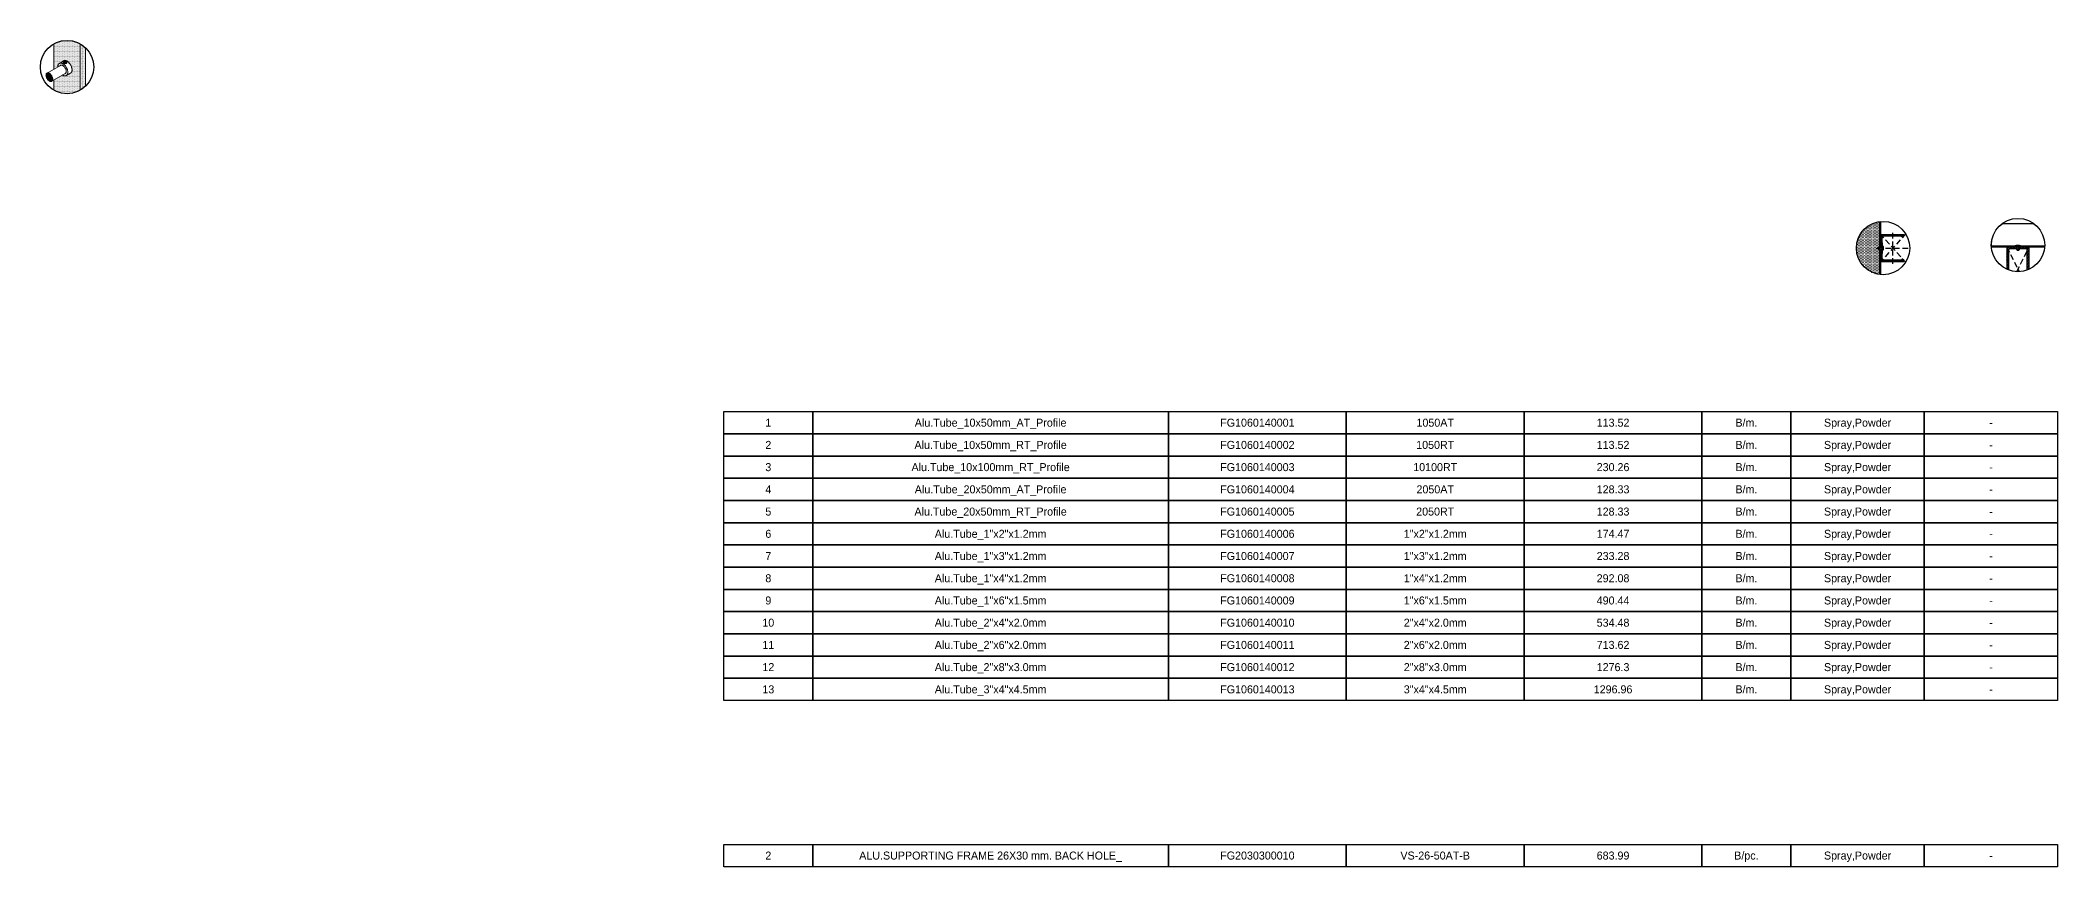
# Model space of a CAD drawing. Header units: millimetres. Extents: x -244126 to 368105, y -173968 to 259060.
# Drawn here: x 12384 to 14653, y 37225 to 38154 of the extents above; entities that cross this region are included whole.
import ezdxf
from ezdxf.enums import TextEntityAlignment as Align
from ezdxf.xclip import XClip

# ---------------------------------------------------------------- set-up
doc = ezdxf.new("R2010")
doc.units = ezdxf.units.MM
doc.header["$MEASUREMENT"] = 0
doc.header["$XCLIPFRAME"] = 0
doc.linetypes.add('005_GG_TA_LINE', pattern=[13.75, 5, -1.25, 1.25, -1.25, 5])
doc.linetypes.add('HIDDEN', pattern=[9.525, 6.35, -3.175])
for name, color, linetype in [('000 - H A T C H', 8, 'Continuous'), ('000 - H I D D E N', 7, 'Continuous'), ('000 - SYMBOL CON', 1, 'Continuous'), ('000 - WIPEOUT', 250, 'Continuous'), ('001 - ASCESSORIES', 1, 'Continuous'), ('002 - STRUCTURAL STEEL', 4, 'Continuous'), ('A04_TUBE SERIES', 7, 'Continuous')]:
    doc.layers.add(name, color=color, linetype=linetype)
doc.styles.add('TA', font='Cordia New.ttf', dxfattribs={"height": 4.5})

# ---------------------------------------------------------------- blocks, each defined once
blk = doc.blocks.new('*U4914')
at = {"layer": '002 - STRUCTURAL STEEL', "color": 0, "linetype": 'ByBlock'}
blk.add_lwpolyline([(0, 5), (20, 5), (20, 0), (0, 0)], close=True, dxfattribs=at)
blk = doc.blocks.new('*U4911')
at = {"layer": '002 - STRUCTURAL STEEL', "color": 0, "linetype": 'ByBlock'}
blk.add_lwpolyline([(0, 5), (80, 5), (80, 0), (0, 0)], close=True, dxfattribs=at)
blk = doc.blocks.new('*U4913')
at = {"layer": '002 - STRUCTURAL STEEL', "color": 0, "linetype": 'ByBlock'}
blk.add_lwpolyline([(0, 5), (40, 5), (40, 0), (0, 0)], close=True, dxfattribs=at)
blk = doc.blocks.new('*U4915')
at = {"layer": '002 - STRUCTURAL STEEL', "color": 0, "linetype": 'ByBlock'}
blk.add_lwpolyline([(0, 5), (30, 5), (30, 0), (0, 0)], close=True, dxfattribs=at)
blk = doc.blocks.new('*U2988')
at = {"color": 0}
for name, p in [('*U4914', (0, -5)), ('*U4911', (20, -5)), ('*U4913', (100, -5)), ('*U4913', (140, -5)), ('*U4913', (180, -5)), ('*U4914', (220, -5)), ('*U4915', (240, -5)), ('*U4915', (270, -5))]:
    blk.add_blockref(name, p, dxfattribs=at)
at = {"layer": 'A04_TUBE SERIES', "color": 0, "style": 'TA'}
for tag, p in [('ITEM_VALUE', (10, -2.5)), ('PRODUCT_NAME_VALUE', (60, -2.5)), ('ITEM_NUMBER_VALUE', (120, -2.5)), ('PRODUCT_CODE_VALUE', (160, -2.5)), ('SELLING_PRICE_VALUE', (200, -2.5)), ('UNIT_VALUE', (230, -2.5)), ('TYPE_OF_COLOR_VALUE', (255, -2.5)), ('SECTION_VALUE', (285, -2.5))]:
    blk.add_attdef(tag, text='', height=1.8, dxfattribs=at).set_placement(p, align=Align.MIDDLE_CENTER)
blk = doc.blocks.new('*U1544')
at = {"color": 250}
blk.add_wipeout([(12.5, 0), (12.5, 50), (-12.5, 50), (-12.5, 0)], dxfattribs=at).dxf.layer = '000 - WIPEOUT'
at = {"layer": '000 - H I D D E N', "color": 8, "linetype": 'HIDDEN'}
for p, q in [((12.5, 0), (-12.5, 50)), ((12.5, 50), (-12.5, 0))]:
    blk.add_line(p, q, dxfattribs=at)
at = {"layer": '002 - STRUCTURAL STEEL', "color": 0}
blk.add_lwpolyline([(12.5, 0), (12.5, 50), (-12.5, 50), (-12.5, 0)], close=True, dxfattribs=at)
blk.add_lwpolyline([(10.5, 3), (10.5, 47, 0.414214), (9.5, 48), (-9.5, 48, 0.414214), (-10.5, 47), (-10.5, 3, 0.414214), (-9.5, 2), (9.5, 2, 0.414214)], format="xyb", close=True, dxfattribs=at)
at = {"layer": 'Defpoints', "color": 250}
blk.add_lwpolyline([(12.5, 0), (12.5, 50), (-12.5, 50), (-12.5, 0)], close=True, dxfattribs=at)
at = {"color": 250}
blk.add_wipeout([(12.5, 0), (12.5, 50), (-12.5, 50), (-12.5, 0)], dxfattribs=at).dxf.layer = '000 - WIPEOUT'
at = {"layer": '000 - H A T C H'}
h = blk.add_hatch(dxfattribs=at)
h.set_pattern_fill('ANSI32', color=256, scale=0.25)
h.set_pattern_definition([(45, (7e-15, 37.5), (-1.6838, 1.6838), []), (45, (1.1225, 37.5), (-1.6838, 1.6838), [])])
h.paths.add_polyline_path([(12.5, 0), (12.5, 50), (-12.5, 50), (-12.5, 0)])
edge = h.paths.add_edge_path(flags=16)
edge.add_line((10.5, 3), (10.5, 47))
edge.add_arc((9.5, 47), 1, 360, 450)
edge.add_line((9.5, 48), (-9.5, 48))
edge.add_arc((-9.5, 47), 1, 90, 180)
edge.add_line((-10.5, 47), (-10.5, 3))
edge.add_arc((-9.5, 3), 1, 180, 270)
edge.add_line((-9.5, 2), (9.5, 2))
edge.add_arc((9.5, 3), 1, 270, 360)
at = {"layer": '000 - H I D D E N', "color": 8, "linetype": 'HIDDEN'}
for p, q in [((12.5, 0), (-12.5, 50)), ((12.5, 50), (-12.5, 0))]:
    blk.add_line(p, q, dxfattribs=at)
at = {"layer": '002 - STRUCTURAL STEEL', "color": 0}
blk.add_lwpolyline([(12.5, 0), (12.5, 50), (-12.5, 50), (-12.5, 0)], close=True, dxfattribs=at)
blk.add_lwpolyline([(10.5, 3), (10.5, 47, 0.414214), (9.5, 48), (-9.5, 48, 0.414214), (-10.5, 47), (-10.5, 3, 0.414214), (-9.5, 2), (9.5, 2, 0.414214)], format="xyb", close=True, dxfattribs=at)
at = {"layer": 'Defpoints', "color": 250}
blk.add_lwpolyline([(12.5, 0), (12.5, 50), (-12.5, 50), (-12.5, 0)], close=True, dxfattribs=at)
blk = doc.blocks.new('*U984')
at = {"color": 1}
blk.add_wipeout([(83.5, -11.8), (0, -11.8), (0, 13), (83.5, 13)], dxfattribs=at).dxf.layer = '000 - WIPEOUT'
at = {"layer": '000 - H A T C H'}
h = blk.add_hatch(dxfattribs=at)
h.set_pattern_fill('ANSI32', color=256, scale=0.1)
h.set_pattern_definition([(45, (-5731.1298, 1923.6273), (-0.67351921, 0.67351921), []), (45, (-5730.6808, 1923.6273), (-0.67351921, 0.67351921), [])])
h.paths.add_polyline_path([(0, -13), (83.5, -13), (83.5, -11.8), (0, -11.8)])
at = {"layer": '001 - ASCESSORIES', "color": 1}
blk.add_lwpolyline([(83.5, -11.8), (0, -11.8), (0, 13), (83.5, 13)], close=True, dxfattribs=at)
at = {"layer": '001 - ASCESSORIES', "color": 0}
blk.add_lwpolyline([(0, -13), (83.5, -13), (83.5, -11.8), (0, -11.8)], close=True, dxfattribs=at)
blk = doc.blocks.new('*U985')
at = {"color": 0}
blk.add_wipeout([(-0.001, -0.0015), (-0.001, 0.0015), (0, 0.003), (0, -0.003)], dxfattribs=at).dxf.layer = '000 - WIPEOUT'
blk.add_wipeout([(0.0032, 0.001), (0.0032, -0.001), (0, -0.001), (0, 0.001)]).dxf.layer = '000 - WIPEOUT'
at = {"layer": '001 - ASCESSORIES', "color": 0}
for p, q in [((0.0032, 0.001), (0, 0.001)), ((0.0032, -0.001), (0, -0.001))]:
    blk.add_line(p, q, dxfattribs=at)
blk.add_lwpolyline([(-0.001, -0.0015), (-0.001, 0.0015), (0, 0.003), (0, -0.003)], close=True, dxfattribs=at)
blk.add_lwpolyline([(0.0047, -0.001), (0.0047, 0.001, -0.5), (0.0047, -0.001, -0.666667), (0.0032, -0.001), (0.0032, 0.001, -0.666667), (0.0047, 0.001)], format="xyb", dxfattribs=at)
blk = doc.blocks.new('000 - FAMELINE_BUBBLE_TYP.DETAIL_AL.TUBE+VS-26_CUT_VIEW_TYPE_1')
at = {"layer": 'A04_TUBE SERIES', "color": 3}
ref = blk.add_blockref('*U1544', (0, -2.5), dxfattribs=dict(at, rotation=180))
XClip(ref).set_block_clipping_path([(0, -32.2), (8.4519767052, -30.9847892084), (16.2192245237, -27.4376059849), (22.6724872306, -21.8458220183), (27.2889598606, -14.66245039), (29.6946432564, -6.4694451482), (29.6946432564, 2.0694451482), (27.2889598606, 10.2624503901), (22.6724872306, 17.4458220184), (16.2192245237, 23.0376059849), (8.4519767052, 26.5847892084), (0, 27.8), (-8.4519767052, 26.5847892084), (-16.2192245237, 23.0376059849), (-22.6724872306, 17.4458220184), (-27.2889598606, 10.2624503901), (-29.6946432564, 2.0694451482), (-29.6946432564, -6.4694451482), (-27.2889598606, -14.66245039), (-22.6724872306, -21.8458220183), (-16.2192245237, -27.4376059849), (-8.4519767052, -30.9847892084)])
ref = blk.add_blockref('*U984', (41.7, 10.5), dxfattribs=dict(at, xscale=-1))
XClip(ref).set_block_clipping_path([(41.7409421421, 19.2), (50.1929188473, 17.9847892084), (57.9601666658, 14.4376059849), (64.4134293727, 8.8458220183), (69.0299020027, 1.66245039), (71.4355853985, -6.5305548518), (71.4355853985, -15.0694451482), (69.0299020027, -23.2624503901), (64.4134293727, -30.4458220184), (57.9601666658, -36.0376059849), (50.1929188473, -39.5847892084), (41.7409421421, -40.8), (33.2889654369, -39.5847892084), (25.5217176184, -36.0376059849), (19.0684549115, -30.4458220184), (14.4519822815, -23.2624503901), (12.0462988857, -15.0694451482), (12.0462988857, -6.5305548518), (14.4519822815, 1.66245039), (19.0684549115, 8.8458220183), (25.5217176184, 14.4376059849), (33.2889654369, 17.9847892084)])
at = {"layer": '001 - ASCESSORIES', "xscale": 1000, "yscale": 1000, "zscale": 1000, "rotation": 270}
blk.add_blockref('*U985', (0, -1.3), dxfattribs=at)
at = {"layer": '000 - SYMBOL CON', "color": 2, "linetype": 'ByBlock'}
blk.add_circle((0, -0.3), 30, dxfattribs=at)
at = {"layer": 'A04_TUBE SERIES', "color": 3}
blk.add_lwpolyline([(29.9, -2.5), (-29.9, -2.5)], dxfattribs=at)
blk = doc.blocks.new('*U982')
at = {"layer": '000 - H A T C H', "linetype": '005_GG_TA_LINE'}
h = blk.add_hatch(color=250, dxfattribs=at)
h.dxf.hatch_style = 1
h.paths.add_polyline_path([(-13.5, -15), (12.5, -15), (12.5, -13.8, 0.284155), (12.3, -13.5), (10.7, -12.7, 0.535185), (10, -13.1), (10, -13.8), (-11.5, -13.8, -0.414214), (-12.3, -13), (-12.3, -6.3, -0.267949), (-12.2, -6, 0.267949), (-12, -5.8), (-12, 5), (-12, 5.8, 0.267949), (-12.2, 6, -0.267949), (-12.3, 6.3), (-12.3, 13, -0.414214), (-11.5, 13.8), (10, 13.8), (10, 13.1, 0.580134), (10.8, 12.7), (12.3, 13.5, 0.284155), (12.5, 13.8), (12.5, 15), (-13.5, 15)])
at = {"layer": '000 - H I D D E N'}
h = blk.add_hatch(dxfattribs=at)
h.set_pattern_fill('ANSI32', color=8, scale=3)
h.paths.add_polyline_path([(-13.5, -15), (12.5, -15), (12.5, -13.8, 0.284155), (12.3, -13.5), (10.7, -12.7, 0.535185), (10, -13.1), (10, -13.8), (-11.5, -13.8, -0.414214), (-12.3, -13), (-12.3, -6.3, -0.267949), (-12.2, -6, 0.267949), (-12, -5.8), (-12, 5), (-12, 5.8, 0.267949), (-12.2, 6, -0.267949), (-12.3, 6.3), (-12.3, 13, -0.414214), (-11.5, 13.8), (10, 13.8), (10, 13.1, 0.535185), (10.7, 12.7), (12.3, 13.5, 0.284155), (12.5, 13.8), (12.5, 15), (-13.5, 15)])
at = {"color": 3}
blk.add_lwpolyline([(-13.5, -15), (12.5, -15), (12.5, -13.8, 0.284155), (12.3, -13.5), (10.7, -12.7, 0.535185), (10, -13.1), (10, -13.8), (-11.5, -13.8, -0.414214), (-12.3, -13), (-12.3, -6.3, -0.267949), (-12.2, -6, 0.267949), (-12, -5.8), (-12, 5), (-12, 5.8, 0.267949), (-12.2, 6, -0.267949), (-12.3, 6.3), (-12.3, 13, -0.414214), (-11.5, 13.8), (10, 13.8), (10, 13.1, 0.580134), (10.8, 12.7), (12.3, 13.5, 0.284155), (12.5, 13.8), (12.5, 15), (-13.5, 15), (-13.5, -15)], format="xyb", close=True, dxfattribs=at)
blk.add_point((0, 0))
at = {"layer": '000 - H I D D E N', "color": 8, "linetype": 'HIDDEN'}
for p, q in [((14.6, 16.2), (-14.6, -16.2)), ((-14.6, 16.2), (14.6, -16.2)), ((0, -17.9), (0, 17.9)), ((-17.9, 0), (17.9, 0))]:
    blk.add_line(p, q, dxfattribs=at)
at = {"layer": '001 - ASCESSORIES', "color": 0}
blk.add_lwpolyline([(-12, 5), (-12, -5.8, -0.267949), (-12.2, -6, 0.267949), (-12.3, -6.3), (-12.3, -13, 0.414214), (-11.5, -13.8), (10, -13.8), (10, -13.1, -0.535185), (10.7, -12.7), (12.3, -13.5, -0.284155), (12.5, -13.8), (12.5, -15), (-13.5, -15), (-13.5, 15), (12.5, 15), (12.5, 13.8, -0.284155), (12.3, 13.5), (10.7, 12.7, -0.535185), (10, 13.1), (10, 13.8), (-11.5, 13.8, 0.414214), (-12.3, 13), (-12.3, 6.3, 0.267949), (-12.2, 6, -0.267949), (-12, 5.8), (-12, 0.3)], format="xyb", dxfattribs=at)
at = {"layer": '001 - ASCESSORIES', "color": 0, "linetype": '005_GG_TA_LINE'}
blk.add_lwpolyline([(-13.5, -15), (12.5, -15), (12.5, -13.8, 0.284155), (12.3, -13.5), (10.7, -12.7, 0.535185), (10, -13.1), (10, -13.8), (-11.5, -13.8, -0.414214), (-12.3, -13), (-12.3, -6.3, -0.267949), (-12.2, -6, 0.267949), (-12, -5.8), (-12, 5), (-12, 5.8, 0.267949), (-12.2, 6, -0.267949), (-12.3, 6.3), (-12.3, 13, -0.414214), (-11.5, 13.8), (10, 13.8), (10, 13.1, 0.535185), (10.7, 12.7), (12.3, 13.5, 0.284155), (12.5, 13.8), (12.5, 15), (-13.5, 15), (-13.5, -15)], format="xyb", close=True, dxfattribs=at)
blk = doc.blocks.new('*U983')
at = {"color": 0}
blk.add_wipeout([(-0.001, -0.0015), (-0.001, 0.0015), (0, 0.003), (0, -0.003)], dxfattribs=at).dxf.layer = '000 - WIPEOUT'
blk.add_wipeout([(0.0027, 0.001), (0.0027, -0.001), (0, -0.001), (0, 0.001)]).dxf.layer = '000 - WIPEOUT'
at = {"layer": '001 - ASCESSORIES', "color": 0}
for p, q in [((0.0027, 0.001), (0, 0.001)), ((0.0027, -0.001), (0, -0.001))]:
    blk.add_line(p, q, dxfattribs=at)
blk.add_lwpolyline([(-0.001, -0.0015), (-0.001, 0.0015), (0, 0.003), (0, -0.003)], close=True, dxfattribs=at)
blk.add_lwpolyline([(0.0042, -0.001), (0.0042, 0.001, -0.5), (0.0042, -0.001, -0.666667), (0.0027, -0.001), (0.0027, 0.001, -0.666667), (0.0042, 0.001)], format="xyb", dxfattribs=at)
blk = doc.blocks.new('000 - FAMELINE_BUBBLE_TYP.DETAIL_AL.TUBE+VS-26_CUT_VIEW_TYPE_2')
at = {"layer": '000 - H A T C H'}
h = blk.add_hatch(dxfattribs=at)
h.set_pattern_fill('DOTS', color=8, scale=25)
h.set_pattern_definition([(0, (4160.7954, -37350.1946), (0.78125, 1.5625), [0, -1.5625])])
h.paths.add_polyline_path([(-3.7, 29.8, 0.378444), (-30, 0, 0.378444), (-3.7, -29.8), (-3.7, -1, -0.666667), (-5.2, -1, -0.5), (-5.2, 1, -0.666667), (-3.7, 1)])
h = blk.add_hatch(dxfattribs=at)
h.set_pattern_fill('ANSI32', color=8, scale=3.333333)
h.set_pattern_definition([(45, (1385.7872, -12431.4269), (-0.88388348, 0.88388348), []), (45, (1386.3765, -12431.4269), (-0.88388348, 0.88388348), [])])
edge = h.paths.add_edge_path()
edge.add_arc((0, 0), 30, 262.9155, 265.2198)
edge.add_line((-2.5, -29.9), (-2.5, 29.9))
edge.add_arc((0, 0), 30, 94.7802, 97.0845)
edge.add_line((-3.7, 29.8), (-3.7, -29.8))
at = {"layer": '000 - SYMBOL CON', "color": 2, "linetype": 'ByBlock'}
blk.add_circle((0, 0), 30, dxfattribs=at)
at = {"layer": 'A04_TUBE SERIES', "color": 3}
for points in [[(-3.7, -29.8), (-3.7, 29.8)], [(-2.5, -29.9), (-2.5, 29.9)]]:
    blk.add_lwpolyline(points, dxfattribs=at)
blk.add_blockref('*U982', (11, 0), dxfattribs=at)
at = {"layer": '001 - ASCESSORIES', "xscale": 1000, "yscale": 1000, "zscale": 1000, "rotation": 180}
blk.add_blockref('*U983', (-1, 0), dxfattribs=at)
blk = doc.blocks.new('A$C883bbb3a')
at = {"color": 0, "linetype": 'Continuous', "lineweight": 0, "extrusion": (5.55112e-17, 0.816497, 0.57735)}
for p, q in [((-88.9, 150.9), (-96, 146.8)), ((-96, 146.8), (-60.6, 126.4)), ((-96, 79.9), (-96, 146.8)), ((-53.6, 130.5), (-88.9, 150.9)), ((-60.6, 126.4), (-53.6, 130.5)), ((-60.6, 6), (-60.6, 126.4)), ((-53.6, 10.1), (-53.6, 130.5)), ((-87.2, 85), (-105.3, 74.5)), ((-88.7, 87.7), (-83.1, 91)), ((-83.4, 89.1), (-83.4, 89.4)), ((-81.9, 89.9), (-82.3, 89.3)), ((-82.3, 89.3), (-81.5, 88.7)), ((-82.2, 89.2), (-81.9, 89.5)), ((-80.8, 90.1), (-81.9, 89.9)), ((-81.9, 89.5), (-81.9, 89.9)), ((-81.9, 89.5), (-80.8, 89.7)), ((-81.5, 88.7), (-80.3, 88.9)), ((-80, 89.5), (-80.8, 90.1)), ((-80.8, 89.7), (-80.8, 90.1)), ((-80.8, 89.7), (-80.1, 89.2)), ((-80.3, 88.9), (-80, 89.5)), ((-78.9, 89.3), (-78.9, 89.4)), ((-80.8, 74), (-99, 63.5)), ((-96, 26.4), (-96, 65.2)), ((-79.2, 71.3), (-73.6, 74.6)), ((-96, 26.4), (-60.6, 6)), ((-60.6, 6), (-53.6, 10.1))]:
    blk.add_line(p, q, dxfattribs=at)
at = {"color": 0, "linetype": 'Continuous', "lineweight": 0}
for centre, major_axis, start_param, end_param in [((-84, 79.5), (4.75, -8.23), -0.785398, 3.980305), ((-84, 79.5), (3.25, -5.63), -0.21525, 3.356842), ((-84, 79.5), (-3.18, 5.5), -2.356194, 0), ((-78.3, 82.8), (4.75, -8.23), 0, 3.141593), ((-102.2, 69), (3.18, -5.5), -5.497787, 0.785398), ((-84, 79.5), (4.75, -8.23), -0.838712, -0.785398), ((-84, 79.5), (3.18, -5.5), 0, 0.785398)]:
    blk.add_ellipse(centre, major_axis=major_axis, ratio=0.57735, start_param=start_param, end_param=end_param, dxfattribs=at)
at = {"color": 0, "linetype": 'Continuous', "lineweight": 0, "extrusion": (-3.37418e-17, 2.77556e-16, -1)}
blk.add_ellipse((-81.1, 89.4), major_axis=(-2.25, 0), ratio=0.57735, start_param=-5.497787, end_param=0.785398, dxfattribs=at)
at = {"color": 0, "linetype": 'Continuous', "lineweight": 0, "extrusion": (-1.99733e-16, 1.28814e-17, -1)}
blk.add_ellipse((-78.3, 82.8), major_axis=(-3.25, 5.63), ratio=0.57735, start_param=-1.083048, end_param=-1.055781, dxfattribs=at)
at = {"color": 0, "linetype": 'Continuous', "lineweight": 0, "extrusion": (1.68259e-16, 9.71445e-17, -1)}
blk.add_ellipse((-78.3, 82.8), major_axis=(-3.25, 5.63), ratio=0.57735, start_param=-2.085811, end_param=-2.058544, dxfattribs=at)
at = {"color": 0, "linetype": 'Continuous', "lineweight": 0}
for points, knots in [([(-78.6, 89), (-78.5, 88.7), (-78.6, 88.4), (-78.8, 88.2), (-79.1, 87.9), (-79.4, 87.7), (-79.9, 87.6), (-80.3, 87.4), (-80.9, 87.4), (-81.4, 87.4), (-81.9, 87.5), (-82.4, 87.6), (-82.8, 87.8), (-83.2, 88), (-83.5, 88.3), (-83.6, 88.6), (-83.8, 88.9), (-83.8, 89.2), (-83.6, 89.5), (-83.5, 89.7), (-83.4, 89.9), (-83.1, 90.1)], [24.229164, 24.229164, 24.229164, 24.229164, 24.821211, 24.821211, 24.821211, 25.412246, 25.412246, 25.412246, 26.002435, 26.002435, 26.002435, 26.595314, 26.595314, 26.595314, 27.186092, 27.186092, 27.186092, 27.778307, 27.778307, 27.778307, 28.201722, 28.201722, 28.201722, 28.201722]), ([(-78.8, 88.7), (-78.9, 88.4), (-79.1, 88.2), (-79.5, 88), (-79.9, 87.8), (-80.3, 87.7), (-80.8, 87.7), (-81.3, 87.7), (-81.8, 87.7), (-82.2, 87.9), (-82.7, 88), (-83.1, 88.3), (-83.3, 88.5), (-83.5, 88.8), (-83.6, 89.1), (-83.6, 89.4), (-83.5, 89.7), (-83.3, 90), (-83, 90.2), (-82.6, 90.4), (-82.2, 90.6), (-81.7, 90.7), (-81.3, 90.8), (-80.8, 90.8), (-80.3, 90.7), (-79.8, 90.6), (-79.4, 90.4), (-79.2, 90.2), (-78.9, 90), (-78.7, 89.7), (-78.7, 89.5), (-78.7, 89.2), (-78.9, 89), (-79.1, 88.7), (-79.2, 88.7), (-79.3, 88.6), (-79.4, 88.5)], [24.5727, 24.5727, 24.5727, 24.5727, 25.175026, 25.175026, 25.175026, 25.776887, 25.776887, 25.776887, 26.378325, 26.378325, 26.378325, 27.008025, 27.008025, 27.008025, 27.612184, 27.612184, 27.612184, 28.215164, 28.215164, 28.215164, 28.817144, 28.817144, 28.817144, 29.418301, 29.418301, 29.418301, 30.021635, 30.021635, 30.021635, 30.623032, 30.623032, 30.623032, 31.224969, 31.224969, 31.224969, 31.415927, 31.415927, 31.415927, 31.415927]), ([(-79.6, 88.5), (-79.5, 88.5), (-79.5, 88.5), (-79.5, 88.5), (-79.5, 88.5), (-79.4, 88.5)], [-0.2407938, -0.2407938, -0.2407938, -0.2407938, -0.150057, -0.150057, 0, 0, 0, 0]), ([(-79.3, 88.3), (-79.4, 88.3), (-79.4, 88.3), (-79.5, 88.4), (-79.5, 88.4), (-79.6, 88.4)], [-0.4013921, -0.4013921, -0.4013921, -0.4013921, -0.200696, -0.200696, -0.0419445, -0.0419445, -0.0419445, -0.0419445]), ([(-79.4, 88.5), (-79.4, 88.5), (-79.4, 88.5), (-79.3, 88.4), (-79.3, 88.3), (-79.3, 88.3)], [-0.284294, -0.284294, -0.284294, -0.284294, -0.142147, -0.142147, 0, 0, 0, 0]), ([(-79.1, 90.2), (-78.8, 89.9), (-78.6, 89.7), (-78.5, 89.4), (-78.5, 89.1), (-78.6, 88.8), (-78.9, 88.6), (-79, 88.5), (-79.1, 88.4), (-79.3, 88.3)], [29.98111, 29.98111, 29.98111, 29.98111, 30.571404, 30.571404, 30.571404, 31.162435, 31.162435, 31.162435, 31.415927, 31.415927, 31.415927, 31.415927])]:
    blk.add_open_spline(points, degree=3, knots=knots, dxfattribs=at)
for points in [[(-83.1, 90.1), (-83.1, 90.1), (-83, 90.2), (-83, 90.2)], [(-79.2, 90.3), (-79.2, 90.2), (-79.1, 90.2), (-79.1, 90.2)]]:
    blk.add_open_spline(points, degree=3, dxfattribs=at)
blk = doc.blocks.new('000 - FAMELINE_BUBBLE_TYP.DETAIL_AL.TUBE+SS.DRIVING_ROD_DIA.12.70mm._CUT_VIEW_TYPE_1')
at = {"layer": '000 - H A T C H'}
h = blk.add_hatch(dxfattribs=at)
h.set_pattern_fill('DOTS', color=8, scale=15)
edge = h.paths.add_edge_path()
edge.add_line((-5, -9), (-14.7, -14.6))
edge.add_line((-14.7, -14.6), (-14.7, -26.1))
edge.add_arc((0, 0), 30, 240.5906, 299.4094)
edge.add_line((14.7, -26.1), (14.7, 26.1))
edge.add_arc((0, 0), 30, 60.5906, 119.4094)
edge.add_line((-14.7, 26.1), (-14.7, -2.4))
edge.add_line((-14.7, -2.4), (-10.3, 0.2))
edge.add_ellipse((-4.7, -2.7), major_axis=(-3.96, 6.86), ratio=0.57735, start_angle=0, end_angle=48.0547, ccw=False)
edge.add_line((-8.7, 4.1), (-4, 6.9))
edge.add_ellipse((0, 0), major_axis=(-3.96, 6.86), ratio=0.57735, start_angle=-180, end_angle=0, ccw=False)
edge.add_line((4, -6.9), (-0.8, -9.6))
edge.add_ellipse((-4.7, -2.7), major_axis=(-3.96, 6.86), ratio=0.57735, start_angle=135, end_angle=180, ccw=False)
edge.add_ellipse((-4.7, -2.7), major_axis=(-3.96, 6.86), ratio=0.57735, start_angle=131.9453, end_angle=135, ccw=False)
h = blk.add_hatch(dxfattribs=at)
h.set_pattern_fill('DOTS', color=1, scale=15, angle=90)
edge = h.paths.add_edge_path()
edge.add_arc((0, 0), 30, 46.5702, 60.5906)
edge.add_line((14.7, 26.1), (14.7, -26.1))
edge.add_arc((0, 0), 30, 299.4094, 313.4298)
edge.add_line((20.6, -21.8), (20.6, 21.8))
h = blk.add_hatch(dxfattribs=at)
h.set_pattern_fill('ANSI32', color=8, scale=1.666667)
h.set_pattern_definition([(45, (-1092.9686, -12432.86), (-0.441941738, 0.441941738), []), (45, (-1092.67396, -12432.86), (-0.441941738, 0.441941738), [])])
edge = h.paths.add_edge_path()
edge.add_ellipse((-19.9, -11.5), major_axis=(-2.65, 4.58), ratio=0.57735, start_angle=0, end_angle=180)
edge.add_ellipse((-19.9, -11.5), major_axis=(-2.65, 4.58), ratio=0.57735, start_angle=180, end_angle=360)
at = {"layer": '000 - SYMBOL CON', "color": 2, "linetype": 'ByBlock'}
blk.add_circle((0, 0), 30, dxfattribs=at)
at = {"color": 3}
ref = blk.add_blockref('A$C883bbb3a', (65.3, -69), dxfattribs=dict(at, xscale=0.8333333333333333, yscale=0.8333333333333333, zscale=0.8333333333333333))
XClip(ref).set_block_clipping_path([(-83.4425528637, 118.4195219494), (-93.2741591539, 115.5327018745), (-101.8942051078, 109.9929347184), (-108.6043458677, 102.2490194701), (-112.8609657359, 92.928322088), (-114.3192186858, 82.7859500417), (-112.8609657359, 72.6435779954), (-108.6043458677, 63.3228806133), (-101.8942051078, 55.5789653649), (-93.2741591539, 50.0391982089), (-83.4425528637, 47.152378134), (-73.195884508, 47.152378134), (-63.3642782177, 50.0391982089), (-54.7442322638, 55.5789653649), (-48.0340915039, 63.3228806133), (-43.7774716357, 72.6435779954), (-42.3192186858, 82.7859500417), (-43.7774716357, 92.928322088), (-48.0340915039, 102.2490194701), (-54.7442322638, 109.9929347184), (-63.3642782177, 115.5327018745), (-73.195884508, 118.4195219494)])
blk = doc.blocks.new('000 - DAYNAMIC_DATA_FAMELINE_PRICE_LIST')
at = {"color": 0}
for name, p in [('*U4914', (0, -5)), ('*U4911', (20, -5)), ('*U4913', (100, -5)), ('*U4913', (140, -5)), ('*U4913', (180, -5)), ('*U4914', (220, -5)), ('*U4915', (240, -5)), ('*U4915', (270, -5))]:
    blk.add_blockref(name, p, dxfattribs=at)
at = {"layer": 'A04_TUBE SERIES', "color": 0, "style": 'TA'}
for tag, p in [('ITEM_VALUE', (10, -2.5)), ('PRODUCT_NAME_VALUE', (60, -2.5)), ('ITEM_NUMBER_VALUE', (120, -2.5)), ('PRODUCT_CODE_VALUE', (160, -2.5)), ('SELLING_PRICE_VALUE', (200, -2.5)), ('UNIT_VALUE', (230, -2.5)), ('TYPE_OF_COLOR_VALUE', (255, -2.5)), ('SECTION_VALUE', (285, -2.5))]:
    blk.add_attdef(tag, text='', height=1.8, dxfattribs=at).set_placement(p, align=Align.MIDDLE_CENTER)

msp = doc.modelspace()

# ---------------------------------------------------------------- block references
at = {"layer": 'A04_TUBE SERIES', "color": 3}
for name, p in [('000 - FAMELINE_BUBBLE_TYP.DETAIL_AL.TUBE+SS.DRIVING_ROD_DIA.12.70mm._CUT_VIEW_TYPE_1', (12414.32459, 38124.21844)), ('000 - FAMELINE_BUBBLE_TYP.DETAIL_AL.TUBE+VS-26_CUT_VIEW_TYPE_2', (14456.68741, 37920.55381)), ('000 - FAMELINE_BUBBLE_TYP.DETAIL_AL.TUBE+VS-26_CUT_VIEW_TYPE_1', (14608.40284, 37924.18443))]:
    msp.add_blockref(name, p, dxfattribs=at)
at = {"layer": 'A04_TUBE SERIES', "color": 3, "xscale": 5, "yscale": 5, "zscale": 5}
for name, p, values in [('*U2988', (13153.00811, 37736.58535), {'ITEM_VALUE': '1', 'PRODUCT_NAME_VALUE': 'Alu.Tube_10x50mm_AT_Profile', 'ITEM_NUMBER_VALUE': 'FG1060140001', 'PRODUCT_CODE_VALUE': '1050AT', 'SELLING_PRICE_VALUE': '113.52', 'UNIT_VALUE': 'B/m.', 'TYPE_OF_COLOR_VALUE': 'Spray,Powder', 'SECTION_VALUE': '-'}), ('*U2988', (13153.00811, 37711.58535), {'ITEM_VALUE': '2', 'PRODUCT_NAME_VALUE': 'Alu.Tube_10x50mm_RT_Profile', 'ITEM_NUMBER_VALUE': 'FG1060140002', 'PRODUCT_CODE_VALUE': '1050RT', 'SELLING_PRICE_VALUE': '113.52', 'UNIT_VALUE': 'B/m.', 'TYPE_OF_COLOR_VALUE': 'Spray,Powder', 'SECTION_VALUE': '-'}), ('*U2988', (13153.00811, 37686.58535), {'ITEM_VALUE': '3', 'PRODUCT_NAME_VALUE': 'Alu.Tube_10x100mm_RT_Profile', 'ITEM_NUMBER_VALUE': 'FG1060140003', 'PRODUCT_CODE_VALUE': '10100RT', 'SELLING_PRICE_VALUE': '230.26', 'UNIT_VALUE': 'B/m.', 'TYPE_OF_COLOR_VALUE': 'Spray,Powder', 'SECTION_VALUE': '-'}), ('*U2988', (13153.00811, 37661.58535), {'ITEM_VALUE': '4', 'PRODUCT_NAME_VALUE': 'Alu.Tube_20x50mm_AT_Profile', 'ITEM_NUMBER_VALUE': 'FG1060140004', 'PRODUCT_CODE_VALUE': '2050AT', 'SELLING_PRICE_VALUE': '128.33', 'UNIT_VALUE': 'B/m.', 'TYPE_OF_COLOR_VALUE': 'Spray,Powder', 'SECTION_VALUE': '-'}), ('*U2988', (13153.00811, 37636.58535), {'ITEM_VALUE': '5', 'PRODUCT_NAME_VALUE': 'Alu.Tube_20x50mm_RT_Profile', 'ITEM_NUMBER_VALUE': 'FG1060140005', 'PRODUCT_CODE_VALUE': '2050RT', 'SELLING_PRICE_VALUE': '128.33', 'UNIT_VALUE': 'B/m.', 'TYPE_OF_COLOR_VALUE': 'Spray,Powder', 'SECTION_VALUE': '-'}), ('*U2988', (13153.00811, 37611.58535), {'ITEM_VALUE': '6', 'PRODUCT_NAME_VALUE': 'Alu.Tube_1"x2"x1.2mm', 'ITEM_NUMBER_VALUE': 'FG1060140006', 'PRODUCT_CODE_VALUE': '1"x2"x1.2mm', 'SELLING_PRICE_VALUE': '174.47', 'UNIT_VALUE': 'B/m.', 'TYPE_OF_COLOR_VALUE': 'Spray,Powder', 'SECTION_VALUE': '-'}), ('*U2988', (13153.00811, 37586.58535), {'ITEM_VALUE': '7', 'PRODUCT_NAME_VALUE': 'Alu.Tube_1"x3"x1.2mm', 'ITEM_NUMBER_VALUE': 'FG1060140007', 'PRODUCT_CODE_VALUE': '1"x3"x1.2mm', 'SELLING_PRICE_VALUE': '233.28', 'UNIT_VALUE': 'B/m.', 'TYPE_OF_COLOR_VALUE': 'Spray,Powder', 'SECTION_VALUE': '-'}), ('*U2988', (13153.00811, 37561.58535), {'ITEM_VALUE': '8', 'PRODUCT_NAME_VALUE': 'Alu.Tube_1"x4"x1.2mm', 'ITEM_NUMBER_VALUE': 'FG1060140008', 'PRODUCT_CODE_VALUE': '1"x4"x1.2mm', 'SELLING_PRICE_VALUE': '292.08', 'UNIT_VALUE': 'B/m.', 'TYPE_OF_COLOR_VALUE': 'Spray,Powder', 'SECTION_VALUE': '-'}), ('*U2988', (13153.00811, 37536.58535), {'ITEM_VALUE': '9', 'PRODUCT_NAME_VALUE': 'Alu.Tube_1"x6"x1.5mm', 'ITEM_NUMBER_VALUE': 'FG1060140009', 'PRODUCT_CODE_VALUE': '1"x6"x1.5mm', 'SELLING_PRICE_VALUE': '490.44', 'UNIT_VALUE': 'B/m.', 'TYPE_OF_COLOR_VALUE': 'Spray,Powder', 'SECTION_VALUE': '-'}), ('*U2988', (13153.00811, 37511.58535), {'ITEM_VALUE': '10', 'PRODUCT_NAME_VALUE': 'Alu.Tube_2"x4"x2.0mm', 'ITEM_NUMBER_VALUE': 'FG1060140010', 'PRODUCT_CODE_VALUE': '2"x4"x2.0mm', 'SELLING_PRICE_VALUE': '534.48', 'UNIT_VALUE': 'B/m.', 'TYPE_OF_COLOR_VALUE': 'Spray,Powder', 'SECTION_VALUE': '-'}), ('*U2988', (13153.00811, 37436.58535), {'ITEM_VALUE': '13', 'PRODUCT_NAME_VALUE': 'Alu.Tube_3"x4"x4.5mm', 'ITEM_NUMBER_VALUE': 'FG1060140013', 'PRODUCT_CODE_VALUE': '3"x4"x4.5mm', 'SELLING_PRICE_VALUE': '1296.96', 'UNIT_VALUE': 'B/m.', 'TYPE_OF_COLOR_VALUE': 'Spray,Powder', 'SECTION_VALUE': '-'}), ('000 - DAYNAMIC_DATA_FAMELINE_PRICE_LIST', (13153.00811, 37249.60473), {'ITEM_VALUE': '2', 'PRODUCT_NAME_VALUE': 'ALU.SUPPORTING FRAME 26X30 mm. BACK HOLE_', 'ITEM_NUMBER_VALUE': 'FG2030300010', 'PRODUCT_CODE_VALUE': 'VS-26-50AT-B', 'SELLING_PRICE_VALUE': '683.99', 'UNIT_VALUE': 'B/pc.', 'TYPE_OF_COLOR_VALUE': 'Spray,Powder', 'SECTION_VALUE': '-'})]:
    msp.add_blockref(name, p, dxfattribs=at).add_auto_attribs(values)
at = {"layer": 'A04_TUBE SERIES', "color": 1, "xscale": 5, "yscale": 5, "zscale": 5}
for p, values in [((13153.00811, 37486.58535), {'ITEM_VALUE': '11', 'PRODUCT_NAME_VALUE': 'Alu.Tube_2"x6"x2.0mm', 'ITEM_NUMBER_VALUE': 'FG1060140011', 'PRODUCT_CODE_VALUE': '2"x6"x2.0mm', 'SELLING_PRICE_VALUE': '713.62', 'UNIT_VALUE': 'B/m.', 'TYPE_OF_COLOR_VALUE': 'Spray,Powder', 'SECTION_VALUE': '-'}), ((13153.00811, 37461.58535), {'ITEM_VALUE': '12', 'PRODUCT_NAME_VALUE': 'Alu.Tube_2"x8"x3.0mm', 'ITEM_NUMBER_VALUE': 'FG1060140012', 'PRODUCT_CODE_VALUE': '2"x8"x3.0mm', 'SELLING_PRICE_VALUE': '1276.3', 'UNIT_VALUE': 'B/m.', 'TYPE_OF_COLOR_VALUE': 'Spray,Powder', 'SECTION_VALUE': '-'})]:
    msp.add_blockref('*U2988', p, dxfattribs=at).add_auto_attribs(values)

doc.saveas('drawing.dxf')
